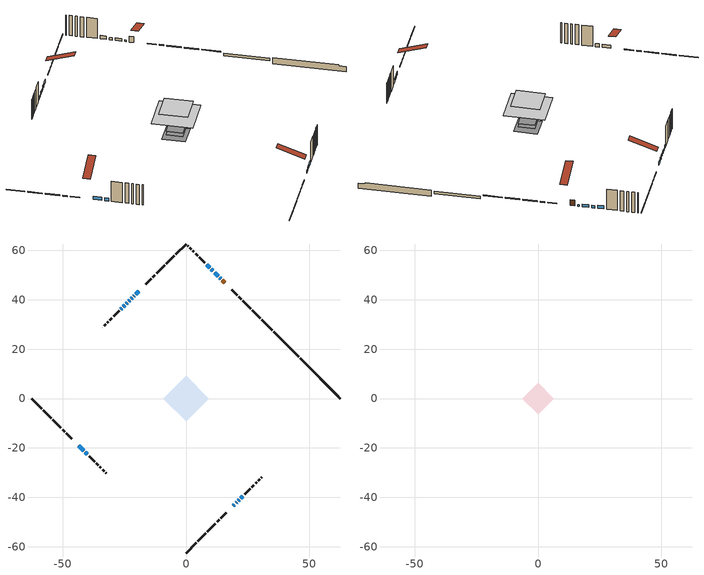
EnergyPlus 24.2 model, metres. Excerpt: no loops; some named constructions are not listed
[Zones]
conditioned space
 floor adiabatic (Floor2 construction): -3.59,0 0,3.59 3.59,0 0,-3.59 z0.61
 floor adiabatic (AdiabaticFloorConstruction): -9.14,0 0,9.14 9.14,0 0,-9.14 z5.49
 floor foundation (Slab1 construction): -5.24,0 0,5.24 5.24,0 0,-5.24 z-1.68
 floor foundation (Slab2 construction): -3.59,0 0,3.59 3.59,0 0,-3.59 z-0.61
 wall outside (RimJoist1 construction): 0,-62.58 4.15,-58.43 / -62.58,0 -58.43,-4.15 / 0,62.58 -4.15,58.43 / 34.89,27.69 30.73,31.85 z0.61:0.91
 wall outside (RimJoist2 construction): 4.81,-57.77 8.05,-54.54 / -57.77,-4.81 -54.54,-8.05 / -4.81,57.77 -8.05,54.54 / 30.08,32.51 26.84,35.74 z0.61:0.91
 wall outside (RimJoist3 construction): 8.7,-53.88 11.9,-50.68 / -53.88,-8.7 -50.68,-11.9 / -8.7,53.88 -11.9,50.68 / 26.18,36.4 22.98,39.6 z0.61:0.91
 wall outside (RimJoist4 construction): 12.56,-50.02 13.51,-49.07 / -50.02,-12.56 -49.07,-13.51 / -12.56,50.02 -13.51,49.07 / 22.33,40.25 21.37,41.21 z0.61:0.91
 wall outside (RimJoist5 construction): 14.17,-48.41 16.26,-46.32 / -48.41,-14.17 -46.32,-16.26 / -14.17,48.41 -16.26,46.32 / 20.72,41.87 18.63,43.95 z0.61:0.91
 wall outside (AdiabaticWallConstruction 1): 15.67,46.92 14.72,47.86 z0.61:2.64
 wall outside (AdiabaticWallConstruction): 14.07,48.51 13.67,48.91 z0.61:1.17; -19.22,43.36 -20.27,42.31 / -20.92,41.66 -21.14,41.44 / -21.8,40.79 -22.17,40.41 / -23.88,38.7 -24.23,38.35 / 20.27,-42.31 20.47,-42.12 / 9.62,52.96 8.31,54.27 / 21.12,-41.46 21.48,-41.1 / 22.14,-40.44 23.08,-39.5 / -26.12,36.47 -26.36,36.22 z0.61:1.83; -43.36,-19.22 -41.39,-21.2 / 19.22,-43.36 19.62,-42.96 / -40.73,-21.85 -39.94,-22.64 z0.61:1.73; 13.02,49.57 11.58,51 z0.61:1.58; -22.83,39.75 -23.23,39.36 z0.61:1.63; 10.92,51.66 10.28,52.31 z0.61:1.43; -24.88,37.7 -25.46,37.12 z0.61:1.22
 wall outside (Wall1 construction): 23.74,-38.84 26.07,-36.51 / -39.28,-23.3 -36.95,-25.63 / -27.01,35.57 -29.35,33.24 / 7.65,54.93 5.32,57.26 z0.61:7.93
 wall outside (Wall2 construction): 26.73,-35.85 27.53,-35.05 / -36.29,-26.29 -35.5,-27.09 / -30,32.58 -30.8,31.78 / 4.66,57.92 3.86,58.72 z0.61:7.93
 wall outside (Wall3 construction): 28.18,-34.4 28.59,-33.99 / -34.84,-27.74 -34.44,-28.14 / -31.46,31.12 -31.86,30.72 / 3.21,59.37 2.8,59.78 z0.61:7.93
 wall outside (Wall5 construction): 29.24,-33.34 29.92,-32.67 / -33.78,-28.8 -33.11,-29.47 / -32.52,30.06 -33.19,29.39 / 2.15,60.43 1.48,61.11 z0.61:7.93
 wall outside (Wall6 construction): 30.57,-32.01 30.73,-31.85 / -32.45,-30.13 -32.29,-30.29 / -33.85,28.74 -34.01,28.57 / 0.82,61.76 0.66,61.92 z0.61:7.93
 wall foundation (FoundationWall1 construction): 46.37,16.21,-1.68 46.37,16.21,0.61 60.96,1.62,0.61 60.96,1.62,0.25 62.58,0,0.25 62.58,0,-1.68
 wall foundation (FoundationWall2 construction): 45.72,16.86 35.54,27.04 z-0.61:0.3
 window (WindowConstruction 13): 14.07,48.51 13.67,48.91 z0.61:1.17
 window (WindowConstruction 4): -19.22,43.36 -20.27,42.31 z0.61:1.83
 window (WindowConstruction 5): -43.36,-19.22 -41.39,-21.2 z0.61:1.73
 window (WindowConstruction 6): -20.92,41.66 -21.14,41.44 z0.61:1.83
 window (WindowConstruction 7): 19.22,-43.36 19.62,-42.96 z0.61:1.73
 window (WindowConstruction 8): -40.73,-21.85 -39.94,-22.64 z0.61:1.73
 window (WindowConstruction 14): -21.8,40.78 -22.17,40.41 z0.61:1.83
 window (WindowConstruction 9): 13.02,49.57 11.58,51 z0.61:1.58
 window (WindowConstruction 10): -22.83,39.75 -23.23,39.36 z0.61:1.62
 window (WindowConstruction 11): -23.88,38.7 -24.23,38.35 z0.61:1.83
 window (WindowConstruction 12): 10.92,51.66 10.28,52.3 z0.61:1.42
 window (WindowConstruction 15): 20.27,-42.31 20.46,-42.12 z0.61:1.83
 window (WindowConstruction 16): -24.88,37.7 -25.46,37.12 z0.61:1.22
 window (WindowConstruction): 9.62,52.96 8.31,54.27 z0.61:1.83
 window (WindowConstruction 1): 21.12,-41.46 21.48,-41.1 z0.61:1.83
 window (WindowConstruction 2): 22.14,-40.44 23.08,-39.5 z0.61:1.83
 window (WindowConstruction 3): -26.12,36.46 -26.36,36.22 z0.61:1.83
 door (Door): 15.66,46.92 14.72,47.86 z0.61:2.64
 ceiling adiabatic (AdiabaticFloorConstruction): 0,-9.14 9.14,0 0,9.14 -9.14,0 z5.49
attic - vented
 floor to conditioned space (Floor1 construction Reversed): -6.43,0 0,6.43 6.43,0 0,-6.43 z7.93
 roof outside (Roof1 construction): 18.57,-44.02,7.93 12.3,-37.75,10.88 10.65,-39.4,10.88 16.91,-45.67,7.93; -44.02,-18.57,7.93 -37.75,-12.3,10.88 -39.4,-10.65,10.88 -45.67,-16.91,7.93; -18.57,44.02,7.93 -12.3,37.75,10.88 -10.65,39.4,10.88 -16.91,45.67,7.93; 16.32,46.26,7.93 10.06,40,10.88 11.71,38.35,10.88 17.97,44.61,7.93
[Material] Roughness=Rough; Thermal Absorptance=0.9
Name | Thickness {m} | Conductivity {W/m-K} | Density {kg/m3} | Specific Heat {J/kg-K} | Solar Absorptance | Visible Absorptance
ceiling loosefill ins | 0.0846667 | 0.0480833 | 16.02 | 1046.75 | 0.7 | 0.7
ceiling stud and cavity | 0.1397 | 0.1119 | 65.682 | 1177.47 | 0.7 | 0.7
gypsum board | 0.0127 | 0.160291 | 801 | 837.4 | 0.6 | 0.6
[Construction]
Floor1 construction: ceiling loosefill ins, ceiling stud and cavity, gypsum board
[EnergyManagementSystem:Program]
component_loads_program: Set loads_htg_walls = 0; Set loads_htg_rim_joists = 0; Set loads_htg_foundation_walls = 0; Set loads_htg_floors = 0; Set loads_htg_slabs = 0; Set loads_htg_ceilings = 0; Set loads_htg_roofs = 0; Set loads_htg_windows_conduction = 0; Set loads_htg_windows_solar = 0; Set loads_htg_doors = 0; Set loads_htg_skylights_conduction = 0; Set loads_htg_skylights_solar = 0; Set loads_htg_internal_mass = 0; Set loads_htg_intgains = 0; Set loads_htg_lighting = 0; Set loads_htg_infil = 0; Set loads_htg_mechvent = 0; Set loads_htg_natvent = 0; Set loads_htg_whf = 0; Set loads_htg_ducts = 0; Set loads_clg_walls = 0; Set loads_clg_rim_joists = 0; Set loads_clg_foundation_walls = 0; Set loads_clg_floors = 0; Set loads_clg_slabs = 0; Set loads_clg_ceilings = 0; Set loads_clg_roofs = 0; Set loads_clg_windows_conduction = 0; Set loads_clg_windows_solar = 0; Set loads_clg_doors = 0; Set loads_clg_skylights_conduction = 0; Set loads_clg_skylights_solar = 0; Set loads_clg_internal_mass = 0; Set loads_clg_intgains = 0; Set loads_clg_lighting = 0; Set loads_clg_infil = 0; Set loads_clg_mechvent = 0; Set loads_clg_natvent = 0; Set loads_clg_whf = 0; Set loads_clg_ducts = 0; Set hr_walls = 0; Set hr_walls = hr_walls + s_conv_28 + s_ig_28 + s_sol_28 + s_lgt_28 + s_surf_28; Set hr_walls = hr_walls + s_conv_29 + s_ig_29 + s_sol_29 + s_lgt_29 + s_surf_29; Set hr_walls = hr_walls + s_conv_30 + s_ig_30 + s_sol_30 + s_lgt_30 + s_surf_30; Set hr_walls = hr_walls + s_conv_31 + s_ig_31 + s_sol_31 + s_lgt_31 + s_surf_31; Set hr_walls = hr_walls + s_conv_32 + s_ig_32 + s_sol_32 + s_lgt_32 + s_surf_32; Set hr_walls = hr_walls + s_conv_33 + s_ig_33 + s_sol_33 + s_lgt_33 + s_surf_33; Set hr_walls = hr_walls + s_conv_34 + s_ig_34 + s_sol_34 + s_lgt_34 + s_surf_34; Set hr_walls = hr_walls + s_conv_35 + s_ig_35 + s_sol_35 + s_lgt_35 + s_surf_35; Set hr_walls = hr_walls + s_conv_36 + s_ig_36 + s_sol_36 + s_lgt_36 + s_surf_36; Set hr_walls = hr_walls + s_conv_37 + s_ig_37 + s_sol_37 + s_lgt_37 + s_surf_37; Set hr_walls = hr_walls + s_conv_38 + s_ig_38 + s_sol_38 + s_lgt_38 + s_surf_38; Set hr_walls = hr_walls + s_conv_39 + s_ig_39 + s_sol_39 + s_lgt_39 + s_surf_39; Set hr_walls = hr_walls + s_conv_40 + s_ig_40 + s_sol_40 + s_lgt_40 + s_surf_40; Set hr_walls = hr_walls + s_conv_41 + s_ig_41 + s_sol_41 + s_lgt_41 + s_surf_41; Set hr_walls = hr_walls + s_conv_42 + s_ig_42 + s_sol_42 + s_lgt_42 + s_surf_42; Set hr_walls = hr_walls + s_conv_43 + s_ig_43 + s_sol_43 + s_lgt_43 + s_surf_43; Set hr_walls = hr_walls + s_conv_44 + s_ig_44 + s_sol_44 + s_lgt_44 + s_surf_44; Set hr_walls = hr_walls + s_conv_45 + s_ig_45 + s_sol_45 + s_lgt_45 + s_surf_45; Set hr_walls = hr_walls + s_conv_46 + s_ig_46 + s_sol_46 + s_lgt_46 + s_surf_46; Set hr_walls = hr_walls + s_conv_47 + s_ig_47 + s_sol_47 + s_lgt_47 + s_surf_47; Set hr_rim_joists = 0; Set hr_rim_joists = hr_rim_joists + s_conv_6 + s_ig_6 + s_sol_6 + s_lgt_6 + s_surf_6; Set hr_rim_joists = hr_rim_joists + s_conv_7 + s_ig_7 + s_sol_7 + s_lgt_7 + s_surf_7; Set hr_rim_joists = hr_rim_joists + s_conv_8 + s_ig_8 + s_sol_8 + s_lgt_8 + s_surf_8; Set hr_rim_joists = hr_rim_joists + s_conv_9 + s_ig_9 + s_sol_9 + s_lgt_9 + s_surf_9; Set hr_rim_joists = hr_rim_joists + s_conv_10 + s_ig_10 + s_sol_10 + s_lgt_10 + s_surf_10; Set hr_rim_joists = hr_rim_joists + s_conv_11 + s_ig_11 + s_sol_11 + s_lgt_11 + s_surf_11; Set hr_rim_joists = hr_rim_joists + s_conv_12 + s_ig_12 + s_sol_12 + s_lgt_12 + s_surf_12; Set hr_rim_joists = hr_rim_joists + s_conv_13 + s_ig_13 + s_sol_13 + s_lgt_13 + s_surf_13; Set hr_rim_joists = hr_rim_joists + s_conv_14 + s_ig_14 + s_sol_14 + s_lgt_14 + s_surf_14; Set hr_rim_joists = hr_rim_joists + s_conv_15 + s_ig_15 + s_sol_15 + s_lgt_15 + s_surf_15; Set hr_rim_joists = hr_rim_joists + s_conv_16 + s_ig_16 + s_sol_16 + s_lgt_16 + s_surf_16; Set hr_rim_joists = hr_rim_joists + s_conv_17 + s_ig_17 + s_sol_17 + s_lgt_17 + s_surf_17; Set hr_rim_joists = hr_rim_joists + s_conv_18 + s_ig_18 + s_sol_18 + s_lgt_18 + s_surf_18; Set hr_rim_joists = hr_rim_joists + s_conv_19 + s_ig_19 + s_sol_19 + s_lgt_19 + s_surf_19; Set hr_rim_joists = hr_rim_joists + s_conv_20 + s_ig_20 + s_sol_20 + s_lgt_20 + s_surf_20; Set hr_rim_joists = hr_rim_joists + s_conv_21 + s_ig_21 + s_sol_21 + s_lgt_21 + s_surf_21; Set hr_rim_joists = hr_rim_joists + s_conv_22 + s_ig_22 + s_sol_22 + s_lgt_22 + s_surf_22; Set hr_rim_joists = hr_rim_joists + s_conv_23 + s_ig_23 + s_sol_23 + s_lgt_23 + s_surf_23; Set hr_rim_joists = hr_rim_joists + s_conv_24 + s_ig_24 + s_sol_24 + s_lgt_24 + s_surf_24; Set hr_rim_joists = hr_rim_joists + s_conv_25 + s_ig_25 + s_sol_25 + s_lgt_25 + s_surf_25; Set hr_foundation_walls = 0; Set hr_foundation_walls = hr_foundation_walls + s_conv_2 + s_ig_2 + s_sol_2 + s_lgt_2 + s_surf_2; Set hr_foundation_walls = hr_foundation_walls + s_conv_3 + s_ig_3 + s_sol_3 + s_lgt_3 + s_surf_3; Set hr_floors = 0; Set hr_floors = hr_floors + s_conv_1 + s_ig_1 + s_sol_1 + s_lgt_1 + s_surf_1; Set hr_slabs = 0; Set hr_slabs = hr_slabs + s_conv_26 + s_ig_26 + s_sol_26 + s_lgt_26 + s_surf_26; Set hr_slabs = hr_slabs + s_conv_27 + s_ig_27 + s_sol_27 + s_lgt_27 + s_surf_27; Set hr_ceilings = 0; Set hr_ceilings = hr_ceilings + s_conv + s_ig + s_sol + s_lgt + s_surf; Set hr_roofs = 0; Set hr_windows_conduction = 0; Set hr_windows_conduction = hr_windows_conduction + ss_conv_1; Set hr_windows_conduction = hr_windows_conduction + ss_ig_1; Set hr_windows_conduction = hr_windows_conduction + ss_surf_1; Set hr_windows_conduction = hr_windows_conduction + ss_conv_2; Set hr_windows_conduction = hr_windows_conduction + ss_ig_2; Set hr_windows_conduction = hr_windows_conduction + ss_surf_2; Set hr_windows_conduction = hr_windows_conduction + ss_conv_3; Set hr_windows_conduction = hr_windows_conduction + ss_ig_3; Set hr_windows_conduction = hr_windows_conduction + ss_surf_3; Set hr_windows_conduction = hr_windows_conduction + ss_conv_4; Set hr_windows_conduction = hr_windows_conduction + ss_ig_4; Set hr_windows_conduction = hr_windows_conduction + ss_surf_4; Set hr_windows_conduction = hr_windows_conduction + ss_conv_5; Set hr_windows_conduction = hr_windows_conduction + ss_ig_5; Set hr_windows_conduction = hr_windows_conduction + ss_surf_5; Set hr_windows_conduction = hr_windows_conduction + ss_conv_6; Set hr_windows_conduction = hr_windows_conduction + ss_ig_6; Set hr_windows_conduction = hr_windows_conduction + ss_surf_6; Set hr_windows_conduction = hr_windows_conduction + ss_conv_7; Set hr_windows_conduction = hr_windows_conduction + ss_ig_7; Set hr_windows_conduction = hr_windows_conduction + ss_surf_7; Set hr_windows_conduction = hr_windows_conduction + ss_conv_8; Set hr_windows_conduction = hr_windows_conduction + ss_ig_8; Set hr_windows_conduction = hr_windows_conduction + ss_surf_8; Set hr_windows_conduction = hr_windows_conduction + ss_conv_9; Set hr_windows_conduction = hr_windows_conduction + ss_ig_9; Set hr_windows_conduction = hr_windows_conduction + ss_surf_9; Set hr_windows_conduction = hr_windows_conduction + ss_conv_10; Set hr_windows_conduction = hr_windows_conduction + ss_ig_10; Set hr_windows_conduction = hr_windows_conduction + ss_surf_10; Set hr_windows_conduction = hr_windows_conduction + ss_conv_11; Set hr_windows_conduction = hr_windows_conduction + ss_ig_11; Set hr_windows_conduction = hr_windows_conduction + ss_surf_11; Set hr_windows_conduction = hr_windows_conduction + ss_conv_12; Set hr_windows_conduction = hr_windows_conduction + ss_ig_12; Set hr_windows_conduction = hr_windows_conduction + ss_surf_12; Set hr_windows_conduction = hr_windows_conduction + ss_conv_13; Set hr_windows_conduction = hr_windows_conduction + ss_ig_13; Set hr_windows_conduction = hr_windows_conduction + ss_surf_13; Set hr_windows_conduction = hr_windows_conduction + ss_conv_14; Set hr_windows_conduction = hr_windows_conduction + ss_ig_14; Set hr_windows_conduction = hr_windows_conduction + ss_surf_14; Set hr_windows_conduction = hr_windows_conduction + ss_conv_15; Set hr_windows_conduction = hr_windows_conduction + ss_ig_15; Set hr_windows_conduction = hr_windows_conduction + ss_surf_15; Set hr_windows_conduction = hr_windows_conduction + ss_conv_16; Set hr_windows_conduction = hr_windows_conduction + ss_ig_16; Set hr_windows_conduction = hr_windows_conduction + ss_surf_16; Set hr_windows_conduction = hr_windows_conduction + ss_conv_17; Set hr_windows_conduction = hr_windows_conduction + ss_ig_17; Set hr_windows_conduction = hr_windows_conduction + ss_surf_17; Set hr_windows_solar = 0; Set hr_windows_solar = hr_windows_solar - ss_trans_in * ZoneTimestep * 3600 + ss_back_out * ZoneTimestep * 3600 + ss_trans_out * ZoneTimestep * 3600; Set hr_windows_solar = hr_windows_solar - ss_trans_in_1 * ZoneTimestep * 3600 + ss_back_out_1 * ZoneTimestep * 3600 + ss_trans_out_1 * ZoneTimestep * 3600; Set hr_windows_solar = hr_windows_solar - ss_trans_in_2 * ZoneTimestep * 3600 + ss_back_out_2 * ZoneTimestep * 3600 + ss_trans_out_2 * ZoneTimestep * 3600; Set hr_windows_solar = hr_windows_solar - ss_trans_in_3 * ZoneTimestep * 3600 + ss_back_out_3 * ZoneTimestep * 3600 + ss_trans_out_3 * ZoneTimestep * 3600; Set hr_windows_solar = hr_windows_solar - ss_trans_in_4 * ZoneTimestep * 3600 + ss_back_out_4 * ZoneTimestep * 3600 + ss_trans_out_4 * ZoneTimestep * 3600; Set hr_windows_solar = hr_windows_solar - ss_trans_in_5 * ZoneTimestep * 3600 + ss_back_out_5 * ZoneTimestep * 3600 + ss_trans_out_5 * ZoneTimestep * 3600; Set hr_windows_solar = hr_windows_solar - ss_trans_in_6 * ZoneTimestep * 3600 + ss_back_out_6 * ZoneTimestep * 3600 + ss_trans_out_6 * ZoneTimestep * 3600; Set hr_windows_solar = hr_windows_solar - ss_trans_in_7 * ZoneTimestep * 3600 + ss_back_out_7 * ZoneTimestep * 3600 + ss_trans_out_7 * ZoneTimestep * 3600; Set hr_windows_solar = hr_windows_solar - ss_trans_in_8 * ZoneTimestep * 3600 + ss_back_out_8 * ZoneTimestep * 3600 + ss_trans_out_8 * ZoneTimestep * 3600; Set hr_windows_solar = hr_windows_solar - ss_trans_in_9 * ZoneTimestep * 3600 + ss_back_out_9 * ZoneTimestep * 3600 + ss_trans_out_9 * ZoneTimestep * 3600; Set hr_windows_solar = hr_windows_solar - ss_trans_in_10 * ZoneTimestep * 3600 + ss_back_out_10 * ZoneTimestep * 3600 + ss_trans_out_10 * ZoneTimestep * 3600; Set hr_windows_solar = hr_windows_solar - ss_trans_in_11 * ZoneTimestep * 3600 + ss_back_out_11 * ZoneTimestep * 3600 + ss_trans_out_11 * ZoneTimestep * 3600; Set hr_windows_solar = hr_windows_solar - ss_trans_in_12 * ZoneTimestep * 3600 + ss_back_out_12 * ZoneTimestep * 3600 + ss_trans_out_12 * ZoneTimestep * 3600; Set hr_windows_solar = hr_windows_solar - ss_trans_in_13 * ZoneTimestep * 3600 + ss_back_out_13 * ZoneTimestep * 3600 + ss_trans_out_13 * ZoneTimestep * 3600; Set hr_windows_solar = hr_windows_solar - ss_trans_in_14 * ZoneTimestep * 3600 + ss_back_out_14 * ZoneTimestep * 3600 + ss_trans_out_14 * ZoneTimestep * 3600; Set hr_windows_solar = hr_windows_solar - ss_trans_in_15 * ZoneTimestep * 3600 + ss_back_out_15 * ZoneTimestep * 3600 + ss_trans_out_15 * ZoneTimestep * 3600; Set hr_windows_solar = hr_windows_solar - ss_trans_in_16 * ZoneTimestep * 3600 + ss_back_out_16 * ZoneTimestep * 3600 + ss_trans_out_16 * ZoneTimestep * 3600; Set hr_doors = 0; Set hr_doors = hr_doors + ss_sol; Set hr_doors = hr_doors + ss_lgt; Set hr_doors = hr_doors + ss_conv; Set hr_doors = hr_doors + ss_ig; Set hr_doors = hr_doors + ss_surf; Set hr_skylights_conduction = 0; Set hr_skylights_solar = 0; Set hr_internal_mass = 0; Set hr_internal_mass = hr_internal_mass + s_conv_4 + s_ig_4 + s_sol_4 + s_lgt_4 + s_surf_4; Set hr_internal_mass = hr_internal_mass + s_conv_5 + s_ig_5 + s_sol_5 + s_lgt_5 + s_surf_5; Set hr_internal_mass = hr_internal_mass + im_conv + im_ig + im_sol + im_lgt + im_surf; Set hr_internal_mass = hr_internal_mass + im_conv_1 + im_ig_1 + im_sol_1 + im_lgt_1 + im_surf_1; Set hr_intgains = 0; Set hr_intgains = hr_intgains - ig_ee_conv - ig_ee_rad - ig_ee_conv_1 - ig_ee_rad_1 - ig_ee_conv_2 - ig_ee_rad_2 - ig_ee_conv_3 - ig_ee_rad_3 - ig_ee_conv_4 - ig_ee_rad_4 - ig_ee_conv_5 - ig_ee_rad_5 - ig_ee_conv_6 - ig_ee_rad_6 - ig_oe_conv - ig_oe_rad - ig_oe_conv_1 - ig_oe_rad_1 - ig_oe_conv_2 - ig_oe_rad_2 - ig_oe_conv_3 - ig_oe_rad_3 - ig_oe_conv_4 - ig_oe_rad_4 - ig_ppl_conv - ig_ppl_rad; Set hr_lighting = 0; Set hr_lighting = hr_lighting - ig_lgt_conv - ig_lgt_rad - ig_lgt_vis; Set hr_infil = 0; Set hr_infil = hr_infil - airflow_gain + airflow_loss; Set hr_natvent = 0; Set hr_natvent = hr_natvent - airflow_gain_1 + airflow_loss_1; Set hr_whf = 0; Set hr_whf = hr_whf - airflow_gain_2 + airflow_loss_2; Set hr_mechvent = 0; Set hr_mechvent = hr_mechvent - mv_conv - mv_rad - mv_conv_1 - mv_rad_1 - mv_conv_2 - mv_rad_2 - mv_conv_3 - mv_rad_3 - mv_conv_4 - mv_rad_4 - mv_conv_5 - mv_rad_5 - mv_conv_6 - mv_rad_6; Set hr_ducts = 0; Set hr_intgains = hr_intgains + dhw_loss * (0.64*(1-dhw_rtf) + 1.0*dhw_rtf); Set htg_mode = 0; Set clg_mode = 0; If (htg_load_cond > 0); Set htg_mode = 1.0; ElseIf (clg_load_cond > 0); Set clg_mode = 1.0; Else; Set htg_season = 0; Set clg_season = 0; If ((DayOfYear >= 1) && (DayOfYear <= 365)); Set clg_season = 1; EndIf; If ((DayOfYear >= 1) && (DayOfYear <= 365)); Set htg_season = 1; EndIf; If ((airflow_gain_1 <> 0) || (airflow_loss_1 <> 0)) && (clg_season == 1); Set clg_mode = 1.0; ElseIf ((airflow_gain_2 <> 0) || (airflow_loss_2 <> 0)) && (clg_season == 1); Set clg_mode = 1.0; Else; Set Tmid_setpoint = (htg_sp_s_1 + clg_sp_s_1) / 2; If (tin_s_1 > Tmid_setpoint) && (clg_season == 1); Set clg_mode = 1.0; ElseIf (tin_s_1 < Tmid_setpoint) && (htg_season == 1); Set htg_mode = 1.0; EndIf; EndIf; EndIf; Set loads_htg_walls = loads_htg_walls + (hr_walls * htg_mode * 1); Set loads_htg_rim_joists = loads_htg_rim_joists + (hr_rim_joists * htg_mode * 1); Set loads_htg_foundation_walls = loads_htg_foundation_walls + (hr_foundation_walls * htg_mode * 1); Set loads_htg_floors = loads_htg_floors + (hr_floors * htg_mode * 1); Set loads_htg_slabs = loads_htg_slabs + (hr_slabs * htg_mode * 1); Set loads_htg_ceilings = loads_htg_ceilings + (hr_ceilings * htg_mode * 1); Set loads_htg_roofs = loads_htg_roofs + (hr_roofs * htg_mode * 1); Set loads_htg_windows_conduction = loads_htg_windows_conduction + (hr_windows_conduction * htg_mode * 1); Set loads_htg_windows_solar = loads_htg_windows_solar + (hr_windows_solar * htg_mode * 1); Set loads_htg_doors = loads_htg_doors + (hr_doors * htg_mode * 1); Set loads_htg_skylights_conduction = loads_htg_skylights_conduction + (hr_skylights_conduction * htg_mode * 1); Set loads_htg_skylights_solar = loads_htg_skylights_solar + (hr_skylights_solar * htg_mode * 1); Set loads_htg_internal_mass = loads_htg_internal_mass + (hr_internal_mass * htg_mode * 1); Set loads_htg_intgains = loads_htg_intgains + (hr_intgains * htg_mode * 1); Set loads_htg_lighting = loads_htg_lighting + (hr_lighting * htg_mode * 1); Set loads_htg_infil = loads_htg_infil + (hr_infil * htg_mode * 1); Set loads_htg_mechvent = loads_htg_mechvent + (hr_mechvent * htg_mode * 1); Set loads_htg_natvent = loads_htg_natvent + (hr_natvent * htg_mode * 1); Set loads_htg_whf = loads_htg_whf + (hr_whf * htg_mode * 1); Set loads_htg_ducts = loads_htg_ducts + (hr_ducts * htg_mode * 1); Set loads_clg_walls = loads_clg_walls + (-hr_walls * clg_mode * 1); Set loads_clg_rim_joists = loads_clg_rim_joists + (-hr_rim_joists * clg_mode * 1); Set loads_clg_foundation_walls = loads_clg_foundation_walls + (-hr_foundation_walls * clg_mode * 1); Set loads_clg_floors = loads_clg_floors + (-hr_floors * clg_mode * 1); Set loads_clg_slabs = loads_clg_slabs + (-hr_slabs * clg_mode * 1); Set loads_clg_ceilings = loads_clg_ceilings + (-hr_ceilings * clg_mode * 1); Set loads_clg_roofs = loads_clg_roofs + (-hr_roofs * clg_mode * 1); Set loads_clg_windows_conduction = loads_clg_windows_conduction + (-hr_windows_conduction * clg_mode * 1); Set loads_clg_windows_solar = loads_clg_windows_solar + (-hr_windows_solar * clg_mode * 1); Set loads_clg_doors = loads_clg_doors + (-hr_doors * clg_mode * 1); Set loads_clg_skylights_conduction = loads_clg_skylights_conduction + (-hr_skylights_conduction * clg_mode * 1); Set loads_clg_skylights_solar = loads_clg_skylights_solar + (-hr_skylights_solar * clg_mode * 1); Set loads_clg_internal_mass = loads_clg_internal_mass + (-hr_internal_mass * clg_mode * 1); Set loads_clg_intgains = loads_clg_intgains + (-hr_intgains * clg_mode * 1); Set loads_clg_lighting = loads_clg_lighting + (-hr_lighting * clg_mode * 1); Set loads_clg_infil = loads_clg_infil + (-hr_infil * clg_mode * 1); Set loads_clg_mechvent = loads_clg_mechvent + (-hr_mechvent * clg_mode * 1); Set loads_clg_natvent = loads_clg_natvent + (-hr_natvent * clg_mode * 1); Set loads_clg_whf = loads_clg_whf + (-hr_whf * clg_mode * 1); Set loads_clg_ducts = loads_clg_ducts + (-hr_ducts * clg_mode * 1)
natural_vent_program: Set Tin = tin_s; Set Tout = tout_s; Set Wout = out_wt_s; Set Pbar = out_pb_s; Set Phiout = (@RhFnTdbWPb Tout Wout Pbar); Set MaxHR = 0.0115; Set Tnvsp = (htg_sp_s + clg_sp_s) / 2; Set NVavail = natural_vent_s; Set ClgSsnAvail = cool_season; Set Qnv = 0; Set Qwhf = 0; Set whole_house_fan_mix_act = 0; Set whole_house_fan_act = 0; If ((Wout < MaxHR) && (Tin > Tout) && (Tin > Tnvsp) && (ClgSsnAvail > 0)); Set WHF_Flow = 0; Set Adj = (Tin-Tnvsp)/(Tin-Tout); Set Adj = (@Min Adj 1); Set Adj = (@Max Adj 0); If (WHF_Flow > 0); Set Qwhf = WHF_Flow*Adj; Set whole_house_fan_mix_act = WHF_Flow*Adj; Set WHF_W = 0; Set whole_house_fan_act = WHF_W*Adj; ElseIf (NVavail > 0); Set NVArea = 0.0; Set Cs = 0.00026592284821504007; Set Cw = 3.8174552281905115e-05; Set Tdiff = Tin-Tout; Set dT = (@Abs Tdiff); Set Vwind = site_vw_s; Set SGNV = NVArea*Adj*((((Cs*dT)+(Cw*(Vwind^2)))^0.5)/1000); Set MaxNV = 3.1694464321912323; Set Qnv = (@Min SGNV MaxNV); EndIf; EndIf; Set natural_vent_flow_act = Qnv; Set whole_house_fan_flow_act = Qwhf; Set natural_vent_program_Qnv = Qnv; Set natural_vent_program_Qwhf = Qwhf
total_airflows_program: Set total_infil_flow_rate = 0; Set total_mechvent_flow_rate = 0; Set total_natvent_flow_rate = 0; Set total_whf_flow_rate = 0; Set total_infil_flow_rate = total_infil_flow_rate + (infil_program_Qinf * 1); Set total_mechvent_flow_rate = total_mechvent_flow_rate + (infil_program_Qfan * 1); Set total_natvent_flow_rate = total_natvent_flow_rate + (natural_vent_program_Qnv * 1); Set total_whf_flow_rate = total_whf_flow_rate + (natural_vent_program_Qwhf * 1)
total_loads_program: Set loads_htg_tot = 0; Set loads_clg_tot = 0; If htg_load_cond > 0; Set loads_htg_tot = loads_htg_tot + (htg_load_cond - clg_load_cond) * 1.0; EndIf; Set loads_htg_tot = (@Max loads_htg_tot 0); If clg_load_cond > 0; Set loads_clg_tot = loads_clg_tot + (clg_load_cond - htg_load_cond) * 1.0; EndIf; Set loads_clg_tot = (@Max loads_clg_tot 0)
unmet_hours_program: Set htg_unmet_hours = 0; Set clg_unmet_hours = 0; Set unit_htg_unmet_hours = 0; If ((DayOfYear >= 1) && (DayOfYear <= 365)); Set unit_htg_unmet_hours = unit_htg_unmet_hours + conditioned_space_htg_unmet_s; If unit_htg_unmet_hours > htg_unmet_hours; Set htg_unmet_hours = unit_htg_unmet_hours; EndIf; EndIf; Set unit_clg_unmet_hours = 0; If ((DayOfYear >= 1) && (DayOfYear <= 365)); Set unit_clg_unmet_hours = unit_clg_unmet_hours + conditioned_space_clg_unmet_s; If unit_clg_unmet_hours > clg_unmet_hours; Set clg_unmet_hours = unit_clg_unmet_hours; EndIf; EndIf
water_heater_EC_adj: If WarmupFlag == 0; Set dhw_e_cons = water_heater_energy + water_heater_on_cycle_parasitic + water_heater_off_cycle_parasitic; Set water_heater_ec_adj_act = 0.0 * dhw_e_cons / 1; EndIf
[EnergyManagementSystem:ProgramCallingManager]
central_ac_and_furnace_supply_fan_disaggregate_program_calling_manager: EndOfSystemTimestepBeforeHVACReporting; central_ac_and_furnace_supply_fan_disaggregate_program
central_ac_and_furnace_supply_fan_disaggregate_program_calling_manager 1: EndOfSystemTimestepBeforeHVACReporting; central_ac_and_furnace_supply_fan_disaggregate_program_1
component_loads_program_calling_manager: EndOfZoneTimestepAfterZoneReporting; component_loads_program
fridge_schedule_program_calling_manager: BeginZoneTimestepAfterInitHeatBalance; fridge_schedule_program
infil_program_calling_manager: BeginZoneTimestepAfterInitHeatBalance; infil_program
natural_vent_program_calling_manager: BeginZoneTimestepAfterInitHeatBalance; natural_vent_program
total_airflows_program_calling_manager: EndOfZoneTimestepAfterZoneReporting; total_airflows_program
total_loads_program_calling_manager: EndOfZoneTimestepAfterZoneReporting; total_loads_program
unmet_hours_program_calling_manager: EndOfZoneTimestepBeforeZoneReporting; unmet_hours_program
water_heater_EC_adj_ProgramManager: EndOfSystemTimestepBeforeHVACReporting; water_heater_EC_adj
[EnergyManagementSystem:OutputVariable] Type of Data in Variable=Summed
Name | EMS Variable | Update Frequency | EMS Program or Subroutine | Units
central ac and furnace supply fan disaggregate clg | central_ac_and_furnace_supply_fan_clg | SystemTimestep | central_ac_and_furnace_supply_fan_disaggregate_program | J
central ac and furnace supply fan disaggregate htg primary | central_ac_and_furnace_supply_fan_primary_htg | SystemTimestep | central_ac_and_furnace_supply_fan_disaggregate_program_1 | J
loads_htg_tot_peakload_outvar; loads_htg_tot_annual_outvar; Energy Management System Output Variable 1; Energy Management System Output Variable 45 | loads_htg_tot | ZoneTimestep | total_loads_program | J
loads_clg_tot_peakload_outvar; loads_clg_tot_annual_outvar; Energy Management System Output Variable 2; Energy Management System Output Variable 46 | loads_clg_tot | ZoneTimestep | total_loads_program | J
htg_unmet_hours_annual_outvar; Energy Management System Output Variable 3 | htg_unmet_hours | ZoneTimestep | unmet_hours_program | hr
clg_unmet_hours_annual_outvar; Energy Management System Output Variable 4 | clg_unmet_hours | ZoneTimestep | unmet_hours_program | hr
loads_htg_roofs_annual_outvar; Energy Management System Output Variable 5 | loads_htg_roofs | ZoneTimestep | component_loads_program | J
loads_htg_ceilings_annual_outvar; Energy Management System Output Variable 6 | loads_htg_ceilings | ZoneTimestep | component_loads_program | J
loads_htg_walls_annual_outvar; Energy Management System Output Variable 7 | loads_htg_walls | ZoneTimestep | component_loads_program | J
loads_htg_rim_joists_annual_outvar; Energy Management System Output Variable 8 | loads_htg_rim_joists | ZoneTimestep | component_loads_program | J
loads_htg_foundation_walls_annual_outvar; Energy Management System Output Variable 9 | loads_htg_foundation_walls | ZoneTimestep | component_loads_program | J
loads_htg_doors_annual_outvar; Energy Management System Output Variable 10 | loads_htg_doors | ZoneTimestep | component_loads_program | J
loads_htg_windows_conduction_annual_outvar; Energy Management System Output Variable 11 | loads_htg_windows_conduction | ZoneTimestep | component_loads_program | J
loads_htg_windows_solar_annual_outvar; Energy Management System Output Variable 12 | loads_htg_windows_solar | ZoneTimestep | component_loads_program | J
loads_htg_skylights_conduction_annual_outvar; Energy Management System Output Variable 13 | loads_htg_skylights_conduction | ZoneTimestep | component_loads_program | J
loads_htg_skylights_solar_annual_outvar; Energy Management System Output Variable 14 | loads_htg_skylights_solar | ZoneTimestep | component_loads_program | J
loads_htg_floors_annual_outvar; Energy Management System Output Variable 15 | loads_htg_floors | ZoneTimestep | component_loads_program | J
loads_htg_slabs_annual_outvar; Energy Management System Output Variable 16 | loads_htg_slabs | ZoneTimestep | component_loads_program | J
loads_htg_internal_mass_annual_outvar; Energy Management System Output Variable 17 | loads_htg_internal_mass | ZoneTimestep | component_loads_program | J
loads_htg_infil_annual_outvar; Energy Management System Output Variable 18 | loads_htg_infil | ZoneTimestep | component_loads_program | J
loads_htg_natvent_annual_outvar; Energy Management System Output Variable 19 | loads_htg_natvent | ZoneTimestep | component_loads_program | J
loads_htg_mechvent_annual_outvar; Energy Management System Output Variable 20 | loads_htg_mechvent | ZoneTimestep | component_loads_program | J
loads_htg_whf_annual_outvar; Energy Management System Output Variable 21 | loads_htg_whf | ZoneTimestep | component_loads_program | J
loads_htg_ducts_annual_outvar; Energy Management System Output Variable 22 | loads_htg_ducts | ZoneTimestep | component_loads_program | J
loads_htg_intgains_annual_outvar; Energy Management System Output Variable 23 | loads_htg_intgains | ZoneTimestep | component_loads_program | J
loads_htg_lighting_annual_outvar; Energy Management System Output Variable 24 | loads_htg_lighting | ZoneTimestep | component_loads_program | J
loads_clg_roofs_annual_outvar; Energy Management System Output Variable 25 | loads_clg_roofs | ZoneTimestep | component_loads_program | J
loads_clg_ceilings_annual_outvar; Energy Management System Output Variable 26 | loads_clg_ceilings | ZoneTimestep | component_loads_program | J
loads_clg_walls_annual_outvar; Energy Management System Output Variable 27 | loads_clg_walls | ZoneTimestep | component_loads_program | J
loads_clg_rim_joists_annual_outvar; Energy Management System Output Variable 28 | loads_clg_rim_joists | ZoneTimestep | component_loads_program | J
loads_clg_foundation_walls_annual_outvar; Energy Management System Output Variable 29 | loads_clg_foundation_walls | ZoneTimestep | component_loads_program | J
loads_clg_doors_annual_outvar; Energy Management System Output Variable 30 | loads_clg_doors | ZoneTimestep | component_loads_program | J
loads_clg_windows_conduction_annual_outvar; Energy Management System Output Variable 31 | loads_clg_windows_conduction | ZoneTimestep | component_loads_program | J
loads_clg_windows_solar_annual_outvar; Energy Management System Output Variable 32 | loads_clg_windows_solar | ZoneTimestep | component_loads_program | J
loads_clg_skylights_conduction_annual_outvar; Energy Management System Output Variable 33 | loads_clg_skylights_conduction | ZoneTimestep | component_loads_program | J
loads_clg_skylights_solar_annual_outvar; Energy Management System Output Variable 34 | loads_clg_skylights_solar | ZoneTimestep | component_loads_program | J
loads_clg_floors_annual_outvar; Energy Management System Output Variable 35 | loads_clg_floors | ZoneTimestep | component_loads_program | J
loads_clg_slabs_annual_outvar; Energy Management System Output Variable 36 | loads_clg_slabs | ZoneTimestep | component_loads_program | J
loads_clg_internal_mass_annual_outvar; Energy Management System Output Variable 37 | loads_clg_internal_mass | ZoneTimestep | component_loads_program | J
loads_clg_infil_annual_outvar; Energy Management System Output Variable 38 | loads_clg_infil | ZoneTimestep | component_loads_program | J
loads_clg_natvent_annual_outvar; Energy Management System Output Variable 39 | loads_clg_natvent | ZoneTimestep | component_loads_program | J
loads_clg_mechvent_annual_outvar; Energy Management System Output Variable 40 | loads_clg_mechvent | ZoneTimestep | component_loads_program | J
loads_clg_whf_annual_outvar; Energy Management System Output Variable 41 | loads_clg_whf | ZoneTimestep | component_loads_program | J
loads_clg_ducts_annual_outvar; Energy Management System Output Variable 42 | loads_clg_ducts | ZoneTimestep | component_loads_program | J
loads_clg_intgains_annual_outvar; Energy Management System Output Variable 43 | loads_clg_intgains | ZoneTimestep | component_loads_program | J
loads_clg_lighting_annual_outvar; Energy Management System Output Variable 44 | loads_clg_lighting | ZoneTimestep | component_loads_program | J
[Schedule:Day:Interval]
interior lighting schedule day: No, 01:00, 0.108182, 04:00, 0.0901515, 05:00, 0.0991667, 06:00, 0.162273, 07:00, 0.270455, 08:00, 0.342576, 10:00, 0.369621, 11:00, 0.351591, 12:00, 0.333561, 13:00, 0.324545, 14:00, 0.31553, 15:00, 0.333561, 16:00, 0.369621, 17:00, 0.450758, 18:00, 0.585985, 19:00, 0.775303, 20:00, 0.955606, 21:00, 0.991667, 22:00, 0.712197, 23:00, 0.360606, 24:00, 0.162273
interior lighting schedule day 1: No, 01:00, 0.100909, 04:00, 0.0840909, 05:00, 0.0925, 06:00, 0.151364, 07:00, 0.252273, 08:00, 0.319545, 10:00, 0.344773, 11:00, 0.327955, 12:00, 0.311136, 13:00, 0.302727, 14:00, 0.294318, 15:00, 0.311136, 16:00, 0.344773, 17:00, 0.420455, 18:00, 0.546591, 19:00, 0.723182, 20:00, 0.891364, 21:00, 0.925, 22:00, 0.664318, 23:00, 0.336364, 24:00, 0.151364
interior lighting schedule day 2: No, 01:00, 0.0927273, 04:00, 0.0772727, 05:00, 0.085, 06:00, 0.139091, 07:00, 0.231818, 08:00, 0.293636, 10:00, 0.316818, 11:00, 0.301364, 12:00, 0.285909, 13:00, 0.278182, 14:00, 0.270455, 15:00, 0.285909, 16:00, 0.316818, 17:00, 0.386364, 18:00, 0.502273, 19:00, 0.664545, 20:00, 0.819091, 21:00, 0.85, 22:00, 0.610455, 23:00, 0.309091, 24:00, 0.139091
interior lighting schedule day 3: No, 01:00, 0.0845455, 04:00, 0.0704545, 05:00, 0.0775, 06:00, 0.126818, 07:00, 0.211364, 08:00, 0.267727, 10:00, 0.288864, 11:00, 0.274773, 12:00, 0.260682, 13:00, 0.253636, 14:00, 0.246591, 15:00, 0.260682, 16:00, 0.288864, 17:00, 0.352273, 18:00, 0.457955, 19:00, 0.605909, 20:00, 0.746818, 21:00, 0.775, 22:00, 0.556591, 23:00, 0.281818, 24:00, 0.126818
interior lighting schedule day 4: No, 01:00, 0.0763636, 04:00, 0.0636364, 05:00, 0.07, 06:00, 0.114545, 07:00, 0.190909, 08:00, 0.241818, 10:00, 0.260909, 11:00, 0.248182, 12:00, 0.235455, 13:00, 0.229091, 14:00, 0.222727, 15:00, 0.235455, 16:00, 0.260909, 17:00, 0.318182, 18:00, 0.413636, 19:00, 0.547273, 20:00, 0.674545, 21:00, 0.7, 22:00, 0.502727, 23:00, 0.254545, 24:00, 0.114545
interior lighting schedule day 5: No, 01:00, 0.0727273, 04:00, 0.0606061, 05:00, 0.0666667, 06:00, 0.109091, 07:00, 0.181818, 08:00, 0.230303, 10:00, 0.248485, 11:00, 0.236364, 12:00, 0.224242, 13:00, 0.218182, 14:00, 0.212121, 15:00, 0.224242, 16:00, 0.248485, 17:00, 0.30303, 18:00, 0.393939, 19:00, 0.521212, 20:00, 0.642424, 21:00, 0.666667, 22:00, 0.478788, 23:00, 0.242424, 24:00, 0.109091
interior lighting schedule day 6: No, 01:00, 0.0745455, 04:00, 0.0621212, 05:00, 0.0683333, 06:00, 0.111818, 07:00, 0.186364, 08:00, 0.236061, 10:00, 0.254697, 11:00, 0.242273, 12:00, 0.229848, 13:00, 0.223636, 14:00, 0.217424, 15:00, 0.229848, 16:00, 0.254697, 17:00, 0.310606, 18:00, 0.403788, 19:00, 0.534242, 20:00, 0.658485, 21:00, 0.683333, 22:00, 0.490758, 23:00, 0.248485, 24:00, 0.111818
interior lighting schedule day 7: No, 01:00, 0.08, 04:00, 0.0666667, 05:00, 0.0733333, 06:00, 0.12, 07:00, 0.2, 08:00, 0.253333, 10:00, 0.273333, 11:00, 0.26, 12:00, 0.246667, 13:00, 0.24, 14:00, 0.233333, 15:00, 0.246667, 16:00, 0.273333, 17:00, 0.333333, 18:00, 0.433333, 19:00, 0.573333, 20:00, 0.706667, 21:00, 0.733333, 22:00, 0.526667, 23:00, 0.266667, 24:00, 0.12
interior lighting schedule day 8: No, 01:00, 0.0890909, 04:00, 0.0742424, 05:00, 0.0816667, 06:00, 0.133636, 07:00, 0.222727, 08:00, 0.282121, 10:00, 0.304394, 11:00, 0.289545, 12:00, 0.274697, 13:00, 0.267273, 14:00, 0.259848, 15:00, 0.274697, 16:00, 0.304394, 17:00, 0.371212, 18:00, 0.482576, 19:00, 0.638485, 20:00, 0.78697, 21:00, 0.816667, 22:00, 0.586515, 23:00, 0.29697, 24:00, 0.133636
interior lighting schedule day 9: No, 01:00, 0.0972727, 04:00, 0.0810606, 05:00, 0.0891667, 06:00, 0.145909, 07:00, 0.243182, 08:00, 0.30803, 10:00, 0.332348, 11:00, 0.316136, 12:00, 0.299924, 13:00, 0.291818, 14:00, 0.283712, 15:00, 0.299924, 16:00, 0.332348, 17:00, 0.405303, 18:00, 0.526894, 19:00, 0.697121, 20:00, 0.859242, 21:00, 0.891667, 22:00, 0.640379, 23:00, 0.324242, 24:00, 0.145909
interior lighting schedule day 10: No, 01:00, 0.105455, 04:00, 0.0878788, 05:00, 0.0966667, 06:00, 0.158182, 07:00, 0.263636, 08:00, 0.333939, 10:00, 0.360303, 11:00, 0.342727, 12:00, 0.325152, 13:00, 0.316364, 14:00, 0.307576, 15:00, 0.325152, 16:00, 0.360303, 17:00, 0.439394, 18:00, 0.571212, 19:00, 0.755758, 20:00, 0.931515, 21:00, 0.966667, 22:00, 0.694242, 23:00, 0.351515, 24:00, 0.158182
interior lighting schedule day 11: No, 01:00, 0.109091, 04:00, 0.0909091, 05:00, 0.1, 06:00, 0.163636, 07:00, 0.272727, 08:00, 0.345455, 10:00, 0.372727, 11:00, 0.354545, 12:00, 0.336364, 13:00, 0.327273, 14:00, 0.318182, 15:00, 0.336364, 16:00, 0.372727, 17:00, 0.454545, 18:00, 0.590909, 19:00, 0.781818, 20:00, 0.963636, 21:00, 1, 22:00, 0.718182, 23:00, 0.363636, 24:00, 0.163636
interior lighting schedule default day; occupants schedule default day; clothes dryer schedule default day; cooking range schedule default day; mech vent bath fan 0 schedule default day; mech vent bath fan 1 schedule default day; mech vent range fan 0 schedule default day; misc plug loads schedule default day; general water use schedule default day; clothes dryer exhaust 0 schedule default day; cooling season schedule day; cooling season schedule day 2; cooling season schedule default day; exterior lighting schedule default day; natural vent schedule default day: No, 24:00, 0
occupants schedule day: No, 05:00, 0.426829, 06:00, 0.719512, 07:00, 1, 08:00, 0.670732, 09:00, 0.329268, 14:00, 0.170732, 15:00, 0.231707, 16:00, 0.329268, 17:00, 0.5, 18:00, 0.670732, 19:00, 0.829268, 21:00, 1, 22:00, 0.853659, 23:00, 0.646341, 24:00, 0.426829
clothes dryer schedule day; clothes dryer exhaust 0 schedule day: No, 01:00, 0.123457, 02:00, 0.0740741, 03:00, 0.0493827, 04:00, 0.0246914, 05:00, 0.0493827, 06:00, 0.0740741, 07:00, 0.197531, 08:00, 0.395062, 09:00, 0.592593, 10:00, 0.839506, 11:00, 0.962963, 12:00, 1, 13:00, 0.91358, 14:00, 0.82716, 15:00, 0.716049, 16:00, 0.753086, 17:00, 0.679012, 18:00, 0.666667, 20:00, 0.62963, 21:00, 0.641975, 22:00, 0.666667, 23:00, 0.54321, 24:00, 0.296296
cooking range schedule day: No, 05:00, 0.0597015, 06:00, 0.11194, 07:00, 0.171642, 08:00, 0.291045, 11:00, 0.343284, 12:00, 0.402985, 13:00, 0.462687, 14:00, 0.343284, 15:00, 0.291045, 16:00, 0.402985, 17:00, 0.567164, 18:00, 1, 19:00, 0.850746, 20:00, 0.432836, 21:00, 0.291045, 22:00, 0.231343, 23:00, 0.171642, 24:00, 0.11194
mech vent bath fan 0 schedule day; mech vent bath fan 1 schedule day: No, 07:00, 0, 08:00, 1, 09:00, 0.2, 24:00, 0
mech vent range fan 0 schedule day: No, 18:00, 0, 19:00, 1, 20:00, 0.2, 24:00, 0
misc plug loads schedule day: No, 06:00, 0.705882, 07:00, 0.745098, 08:00, 0.803922, 15:00, 0.823529, 16:00, 0.862745, 17:00, 0.921569, 18:00, 0.980392, 19:00, 1, 20:00, 0.980392, 21:00, 0.941176, 22:00, 0.862745, 23:00, 0.784314, 24:00, 0.72549
general water use schedule day: No, 01:00, 0.315068, 03:00, 0.287671, 04:00, 0.342466, 05:00, 0.369863, 06:00, 0.520548, 07:00, 0.60274, 08:00, 0.534247, 10:00, 0.506849, 11:00, 0.465753, 14:00, 0.479452, 15:00, 0.534247, 16:00, 0.589041, 17:00, 0.69863, 18:00, 0.876712, 19:00, 0.890411, 20:00, 0.986301, 21:00, 1, 22:00, 0.863014, 23:00, 0.616438, 24:00, 0.465753
cooling season schedule day 1: No, 24:00, 1
exterior lighting schedule day: No, 01:00, 0.566667, 03:00, 0.524167, 05:00, 0.495833, 06:00, 0.5525, 07:00, 0.623333, 08:00, 0.580833, 09:00, 0.439167, 10:00, 0.354167, 12:00, 0.34, 13:00, 0.354167, 14:00, 0.396667, 15:00, 0.425, 16:00, 0.495833, 17:00, 0.623333, 18:00, 0.793333, 19:00, 0.906667, 20:00, 0.963333, 21:00, 0.991667, 22:00, 0.920833, 23:00, 0.793333, 24:00, 0.665833
exterior lighting schedule day 1: No, 01:00, 0.528571, 03:00, 0.488929, 05:00, 0.4625, 06:00, 0.515357, 07:00, 0.581429, 08:00, 0.541786, 09:00, 0.409643, 10:00, 0.330357, 12:00, 0.317143, 13:00, 0.330357, 14:00, 0.37, 15:00, 0.396429, 16:00, 0.4625, 17:00, 0.581429, 18:00, 0.74, 19:00, 0.845714, 20:00, 0.898571, 21:00, 0.925, 22:00, 0.858929, 23:00, 0.74, 24:00, 0.621071
exterior lighting schedule day 10: No, 01:00, 0.552381, 03:00, 0.510952, 05:00, 0.483333, 06:00, 0.538571, 07:00, 0.607619, 08:00, 0.56619, 09:00, 0.428095, 10:00, 0.345238, 12:00, 0.331429, 13:00, 0.345238, 14:00, 0.386667, 15:00, 0.414286, 16:00, 0.483333, 17:00, 0.607619, 18:00, 0.773333, 19:00, 0.88381, 20:00, 0.939048, 21:00, 0.966667, 22:00, 0.897619, 23:00, 0.773333, 24:00, 0.649048
exterior lighting schedule day 11: No, 01:00, 0.571429, 03:00, 0.528571, 05:00, 0.5, 06:00, 0.557143, 07:00, 0.628571, 08:00, 0.585714, 09:00, 0.442857, 10:00, 0.357143, 12:00, 0.342857, 13:00, 0.357143, 14:00, 0.4, 15:00, 0.428571, 16:00, 0.5, 17:00, 0.628571, 18:00, 0.8, 19:00, 0.914286, 20:00, 0.971429, 21:00, 1, 22:00, 0.928571, 23:00, 0.8, 24:00, 0.671429
exterior lighting schedule day 2: No, 01:00, 0.485714, 03:00, 0.449286, 05:00, 0.425, 06:00, 0.473571, 07:00, 0.534286, 08:00, 0.497857, 09:00, 0.376429, 10:00, 0.303571, 12:00, 0.291429, 13:00, 0.303571, 14:00, 0.34, 15:00, 0.364286, 16:00, 0.425, 17:00, 0.534286, 18:00, 0.68, 19:00, 0.777143, 20:00, 0.825714, 21:00, 0.85, 22:00, 0.789286, 23:00, 0.68, 24:00, 0.570714
exterior lighting schedule day 3: No, 01:00, 0.442857, 03:00, 0.409643, 05:00, 0.3875, 06:00, 0.431786, 07:00, 0.487143, 08:00, 0.453929, 09:00, 0.343214, 10:00, 0.276786, 12:00, 0.265714, 13:00, 0.276786, 14:00, 0.31, 15:00, 0.332143, 16:00, 0.3875, 17:00, 0.487143, 18:00, 0.62, 19:00, 0.708571, 20:00, 0.752857, 21:00, 0.775, 22:00, 0.719643, 23:00, 0.62, 24:00, 0.520357
exterior lighting schedule day 4: No, 01:00, 0.4, 03:00, 0.37, 05:00, 0.35, 06:00, 0.39, 07:00, 0.44, 08:00, 0.41, 09:00, 0.31, 10:00, 0.25, 12:00, 0.24, 13:00, 0.25, 14:00, 0.28, 15:00, 0.3, 16:00, 0.35, 17:00, 0.44, 18:00, 0.56, 19:00, 0.64, 20:00, 0.68, 21:00, 0.7, 22:00, 0.65, 23:00, 0.56, 24:00, 0.47
exterior lighting schedule day 5: No, 01:00, 0.380952, 03:00, 0.352381, 05:00, 0.333333, 06:00, 0.371429, 07:00, 0.419048, 08:00, 0.390476, 09:00, 0.295238, 10:00, 0.238095, 12:00, 0.228571, 13:00, 0.238095, 14:00, 0.266667, 15:00, 0.285714, 16:00, 0.333333, 17:00, 0.419048, 18:00, 0.533333, 19:00, 0.609524, 20:00, 0.647619, 21:00, 0.666667, 22:00, 0.619048, 23:00, 0.533333, 24:00, 0.447619
exterior lighting schedule day 6: No, 01:00, 0.390476, 03:00, 0.36119, 05:00, 0.341667, 06:00, 0.380714, 07:00, 0.429524, 08:00, 0.400238, 09:00, 0.302619, 10:00, 0.244048, 12:00, 0.234286, 13:00, 0.244048, 14:00, 0.273333, 15:00, 0.292857, 16:00, 0.341667, 17:00, 0.429524, 18:00, 0.546667, 19:00, 0.624762, 20:00, 0.66381, 21:00, 0.683333, 22:00, 0.634524, 23:00, 0.546667, 24:00, 0.45881
exterior lighting schedule day 7: No, 01:00, 0.419048, 03:00, 0.387619, 05:00, 0.366667, 06:00, 0.408571, 07:00, 0.460952, 08:00, 0.429524, 09:00, 0.324762, 10:00, 0.261905, 12:00, 0.251429, 13:00, 0.261905, 14:00, 0.293333, 15:00, 0.314286, 16:00, 0.366667, 17:00, 0.460952, 18:00, 0.586667, 19:00, 0.670476, 20:00, 0.712381, 21:00, 0.733333, 22:00, 0.680952, 23:00, 0.586667, 24:00, 0.492381
exterior lighting schedule day 8: No, 01:00, 0.466667, 03:00, 0.431667, 05:00, 0.408333, 06:00, 0.455, 07:00, 0.513333, 08:00, 0.478333, 09:00, 0.361667, 10:00, 0.291667, 12:00, 0.28, 13:00, 0.291667, 14:00, 0.326667, 15:00, 0.35, 16:00, 0.408333, 17:00, 0.513333, 18:00, 0.653333, 19:00, 0.746667, 20:00, 0.793333, 21:00, 0.816667, 22:00, 0.758333, 23:00, 0.653333, 24:00, 0.548333
exterior lighting schedule day 9: No, 01:00, 0.509524, 03:00, 0.47131, 05:00, 0.445833, 06:00, 0.496786, 07:00, 0.560476, 08:00, 0.522262, 09:00, 0.394881, 10:00, 0.318452, 12:00, 0.305714, 13:00, 0.318452, 14:00, 0.356667, 15:00, 0.382143, 16:00, 0.445833, 17:00, 0.560476, 18:00, 0.713333, 19:00, 0.815238, 20:00, 0.86619, 21:00, 0.891667, 22:00, 0.827976, 23:00, 0.713333, 24:00, 0.59869
[Schedule:Week:Daily]
clothes dryer exhaust 0 schedule Week Rule - Jan1-Dec31: clothes dryer exhaust 0 schedule day, clothes dryer exhaust 0 schedule day, clothes dryer exhaust 0 schedule day, clothes dryer exhaust 0 schedule day, clothes dryer exhaust 0 schedule day, clothes dryer exhaust 0 schedule day, clothes dryer exhaust 0 schedule day, clothes dryer exhaust 0 schedule default day, clothes dryer exhaust 0 schedule default day, clothes dryer exhaust 0 schedule default day, clothes dryer exhaust 0 schedule default day, clothes dryer exhaust 0 schedule default day
cooling season schedule Week Rule - Jan1-Apr28: cooling season schedule day, cooling season schedule day, cooling season schedule day, cooling season schedule day, cooling season schedule day, cooling season schedule day, cooling season schedule day, cooling season schedule default day, cooling season schedule default day, cooling season schedule default day, cooling season schedule default day, cooling season schedule default day
cooling season schedule Week Rule - Apr29-May5: cooling season schedule day, cooling season schedule day, cooling season schedule day 1, cooling season schedule day 1, cooling season schedule day 1, cooling season schedule day 1, cooling season schedule day 1, cooling season schedule default day, cooling season schedule default day, cooling season schedule default day, cooling season schedule default day, cooling season schedule default day
cooling season schedule Week Rule - May6-Oct27: cooling season schedule day 1, cooling season schedule day 1, cooling season schedule day 1, cooling season schedule day 1, cooling season schedule day 1, cooling season schedule day 1, cooling season schedule day 1, cooling season schedule default day, cooling season schedule default day, cooling season schedule default day, cooling season schedule default day, cooling season schedule default day
cooling season schedule Week Rule - Oct28-Nov3: cooling season schedule day 1, cooling season schedule day 1, cooling season schedule day 1, cooling season schedule day 1, cooling season schedule day 2, cooling season schedule day 2, cooling season schedule day 2, cooling season schedule default day, cooling season schedule default day, cooling season schedule default day, cooling season schedule default day, cooling season schedule default day
cooling season schedule Week Rule - Nov4-Dec31: cooling season schedule day 2, cooling season schedule day 2, cooling season schedule day 2, cooling season schedule day 2, cooling season schedule day 2, cooling season schedule day 2, cooling season schedule day 2, cooling season schedule default day, cooling season schedule default day, cooling season schedule default day, cooling season schedule default day, cooling season schedule default day
exterior lighting schedule Week Rule - Jun3-Jun30: exterior lighting schedule day 5, exterior lighting schedule day 5, exterior lighting schedule day 5, exterior lighting schedule day 5, exterior lighting schedule day 5, exterior lighting schedule day 5, exterior lighting schedule day 5, exterior lighting schedule default day, exterior lighting schedule default day, exterior lighting schedule default day, exterior lighting schedule default day, exterior lighting schedule default day
exterior lighting schedule Week Rule - Jul1-Jul28: exterior lighting schedule day 6, exterior lighting schedule day 6, exterior lighting schedule day 6, exterior lighting schedule day 6, exterior lighting schedule day 6, exterior lighting schedule day 6, exterior lighting schedule day 6, exterior lighting schedule default day, exterior lighting schedule default day, exterior lighting schedule default day, exterior lighting schedule default day, exterior lighting schedule default day
exterior lighting schedule Week Rule - Jul29-Aug4: exterior lighting schedule day 6, exterior lighting schedule day 6, exterior lighting schedule day 6, exterior lighting schedule day 7, exterior lighting schedule day 7, exterior lighting schedule day 7, exterior lighting schedule day 7, exterior lighting schedule default day, exterior lighting schedule default day, exterior lighting schedule default day, exterior lighting schedule default day, exterior lighting schedule default day
exterior lighting schedule Week Rule - Aug5-Aug25: exterior lighting schedule day 7, exterior lighting schedule day 7, exterior lighting schedule day 7, exterior lighting schedule day 7, exterior lighting schedule day 7, exterior lighting schedule day 7, exterior lighting schedule day 7, exterior lighting schedule default day, exterior lighting schedule default day, exterior lighting schedule default day, exterior lighting schedule default day, exterior lighting schedule default day
exterior lighting schedule Week Rule - Aug26-Sep1: exterior lighting schedule day 7, exterior lighting schedule day 7, exterior lighting schedule day 7, exterior lighting schedule day 7, exterior lighting schedule day 7, exterior lighting schedule day 7, exterior lighting schedule day 8, exterior lighting schedule default day, exterior lighting schedule default day, exterior lighting schedule default day, exterior lighting schedule default day, exterior lighting schedule default day
exterior lighting schedule Week Rule - Sep2-Sep29: exterior lighting schedule day 8, exterior lighting schedule day 8, exterior lighting schedule day 8, exterior lighting schedule day 8, exterior lighting schedule day 8, exterior lighting schedule day 8, exterior lighting schedule day 8, exterior lighting schedule default day, exterior lighting schedule default day, exterior lighting schedule default day, exterior lighting schedule default day, exterior lighting schedule default day
exterior lighting schedule Week Rule - Sep30-Oct6: exterior lighting schedule day 8, exterior lighting schedule day 9, exterior lighting schedule day 9, exterior lighting schedule day 9, exterior lighting schedule day 9, exterior lighting schedule day 9, exterior lighting schedule day 9, exterior lighting schedule default day, exterior lighting schedule default day, exterior lighting schedule default day, exterior lighting schedule default day, exterior lighting schedule default day
exterior lighting schedule Week Rule - Oct7-Oct27: exterior lighting schedule day 9, exterior lighting schedule day 9, exterior lighting schedule day 9, exterior lighting schedule day 9, exterior lighting schedule day 9, exterior lighting schedule day 9, exterior lighting schedule day 9, exterior lighting schedule default day, exterior lighting schedule default day, exterior lighting schedule default day, exterior lighting schedule default day, exterior lighting schedule default day
exterior lighting schedule Week Rule - Oct28-Nov3: exterior lighting schedule day 9, exterior lighting schedule day 9, exterior lighting schedule day 9, exterior lighting schedule day 9, exterior lighting schedule day 10, exterior lighting schedule day 10, exterior lighting schedule day 10, exterior lighting schedule default day, exterior lighting schedule default day, exterior lighting schedule default day, exterior lighting schedule default day, exterior lighting schedule default day
exterior lighting schedule Week Rule - Nov4-Nov24: exterior lighting schedule day 10, exterior lighting schedule day 10, exterior lighting schedule day 10, exterior lighting schedule day 10, exterior lighting schedule day 10, exterior lighting schedule day 10, exterior lighting schedule day 10, exterior lighting schedule default day, exterior lighting schedule default day, exterior lighting schedule default day, exterior lighting schedule default day, exterior lighting schedule default day
exterior lighting schedule Week Rule - Nov25-Dec1: exterior lighting schedule day 10, exterior lighting schedule day 10, exterior lighting schedule day 10, exterior lighting schedule day 10, exterior lighting schedule day 10, exterior lighting schedule day 10, exterior lighting schedule day 11, exterior lighting schedule default day, exterior lighting schedule default day, exterior lighting schedule default day, exterior lighting schedule default day, exterior lighting schedule default day
exterior lighting schedule Week Rule - Dec2-Dec31: exterior lighting schedule day 11, exterior lighting schedule day 11, exterior lighting schedule day 11, exterior lighting schedule day 11, exterior lighting schedule day 11, exterior lighting schedule day 11, exterior lighting schedule day 11, exterior lighting schedule default day, exterior lighting schedule default day, exterior lighting schedule default day, exterior lighting schedule default day, exterior lighting schedule default day
natural vent schedule Week Rule - Jan1-Dec31: natural vent schedule default day, natural vent schedule default day, natural vent schedule default day, natural vent schedule default day, natural vent schedule default day, natural vent schedule default day, natural vent schedule default day, natural vent schedule default day, natural vent schedule default day, natural vent schedule default day, natural vent schedule default day, natural vent schedule default day
[Schedule:Year]
clothes dryer exhaust 0 schedule: clothes dryer exhaust 0 schedule Week Rule - Jan1-Dec31, 1, 1, 12, 31
cooling season schedule: cooling season schedule Week Rule - Jan1-Apr28, 1, 1, 4, 28, cooling season schedule Week Rule - Apr29-May5, 4, 29, 5, 5, cooling season schedule Week Rule - May6-Oct27, 5, 6, 10, 27, cooling season schedule Week Rule - Oct28-Nov3, 10, 28, 11, 3, cooling season schedule Week Rule - Nov4-Dec31, 11, 4, 12, 31
natural vent schedule: natural vent schedule Week Rule - Jan1-Dec31, 1, 1, 12, 31
